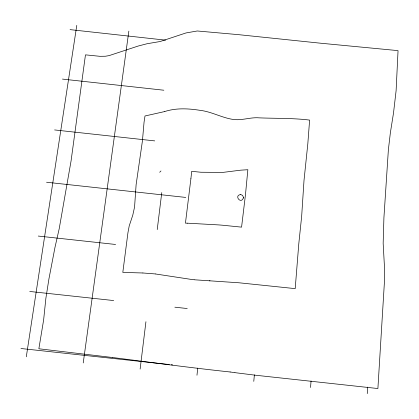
<?xml version="1.0" encoding="UTF-8"?>
<svg xmlns="http://www.w3.org/2000/svg" width="419" height="419" viewBox="0 0 419 419"><rect width="100%" height="100%" fill="white"/><g stroke="black" fill="none" stroke-linecap="round" stroke-linejoin="round"><path stroke-width="0.63" d="M243.434 197.454L243.381 197.978M367.264 393.614L367.683 387.093M310.542 387.491L311.055 380.965M253.778 381.363L254.385 374.843M196.972 375.23L197.742 368.081M190.896 178.751L191.703 171.324L200.947 172.246L222.798 172.408L240.668 170.177L247.854 169.716L245.518 194.238L241.574 227.14L222.84 225.249A34.767 5.379 6 0 0 218.493 224.903L187.618 223.191M140.124 369.092L145.932 321.719M157.235 229.575L161.771 192.588M190.891 178.782L185.444 223.149L187.602 223.186M83.234 362.948L128.848 31.121M26.303 356.799L76.782 25.386M243.387 197.951C240.915 204.75 233.645 195.181 240.763 194.563M159.697 172.272L160.969 170.962M164.478 111.606L144.995 115.984L144.047 122.243L142.439 140.831L136.112 184.716L134.572 207.002L132.786 215.141L129.22 225.899L127.936 232.76L122.809 272.402L142.879 272.984M164.531 111.595C176.032 107.84 188.141 108.463 199.936 110.317C211.553 111.627 221.819 117.797 233.283 119.462C242.056 120.688 250.588 117.016 259.382 117.865C276.131 118.54 292.923 118.017 309.61 120.085L307.824 143.727L303.995 180.594L301.664 216.283L298.794 243.743L295.201 288.628L239.003 282.783L194.683 279.803M209.516 280.814L209.956 280.835M142.889 272.984L155.26 273.937M240.757 194.563L242.58 195.38L243.434 197.323M46.556 182.239L185.764 197.428M38.27 236.059L115.602 244.471M29.739 291.462L113.685 300.559M174.859 307.19L187.225 308.531M20.95 348.514L169.313 364.54M171.261 364.75L172.565 364.891M70.062 29.629L165.631 40.151M62.447 79.086L163.845 90.221M54.611 129.937L154.731 140.894M194.474 279.782L193.133 279.63A13.209 1.137 6.3 0 1 189.922 279.211L155.334 273.947M112.591 357.517L38.862 348.77L43.639 319.875L45.865 298.417L48.897 279.091L54.989 247.346L59.22 228.648L71.083 160.828L85.466 54.847L99.853 56.308L105.394 56.24L109.123 55.607L138.202 46.032L147.148 43.717L160.173 41.512L186.015 32.944L197.276 30.98L238.537 34.657L320.331 43.183L398.05 50.626L396.107 90.656L393.514 112.983L390.377 132.708L388.387 149.641L383.914 217.78L383.16 243.36L384.391 265.63L384.621 278.771L377.896 388.539L255.836 375.262L235.001 372.664M112.653 357.522C151.814 362.498 190.928 367.809 230.172 371.988M234.839 372.643L230.099 371.978"/></g></svg>
